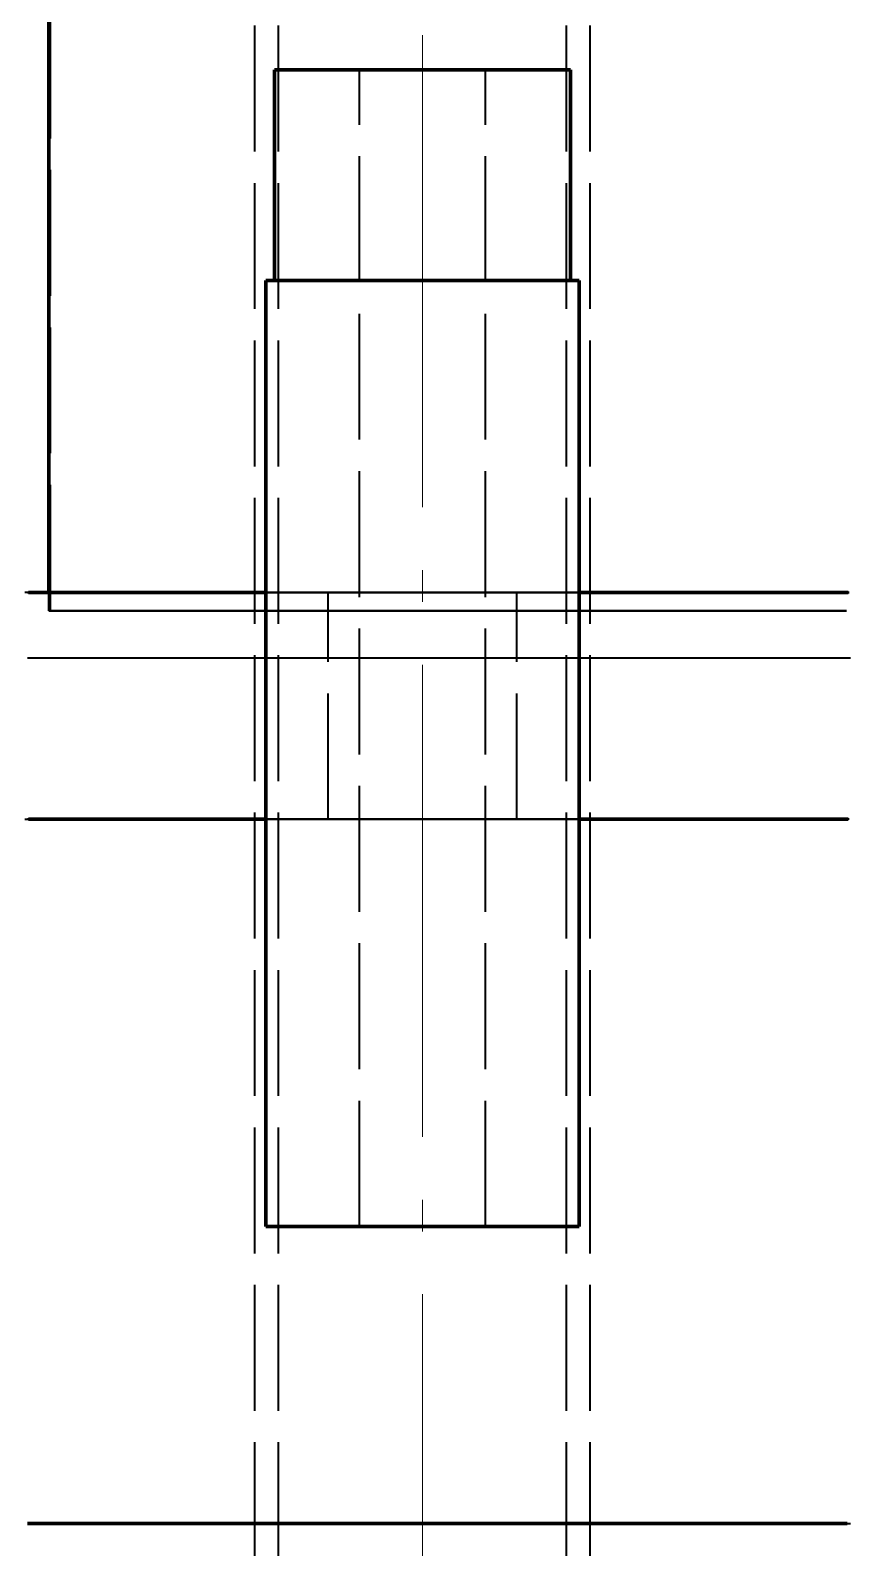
# Model space of a CAD drawing. Header units: millimetres. Extents: x 0 to 2382, y 0 to 420.
# Drawn here: x 304.45 to 330.25, y 181.67 to 229.87 of the extents above; entities that cross this region are included whole.
import ezdxf

# ---------------------------------------------------------------- set-up
doc = ezdxf.new("R2010")
doc.units = ezdxf.units.MM
doc.linetypes.add('IRAM-E-TRAZOS', pattern=[5, 4, -1])
doc.linetypes.add('IRAM-F-TRAZO-PUNTO', pattern=[20, 15, -2, 1, -2])
for name, color, linetype, lineweight in [('01-VISIBLE', 7, 'CONTINUOUS', 70), ('02-OCULTA', 4, 'IRAM-E-TRAZOS', 35), ('03-EJE', 1, 'IRAM-F-TRAZO-PUNTO', 18)]:
    doc.layers.add(name, color=color, linetype=linetype, lineweight=lineweight)

msp = doc.modelspace()

# ---------------------------------------------------------------- linework, layer by layer
at = {"layer": '01-VISIBLE'}
for p, q in [((305.037, 212.009), (305.037, 283.649)), ((312.203, 221.921), (312.203, 228.621)), ((321.603, 221.921), (321.603, 228.621)), ((311.928, 191.871), (311.928, 221.921)), ((321.878, 191.871), (321.878, 221.921))]:
    msp.add_line(p, q, dxfattribs=at)
for points in [[(312.203, 228.621), (312.457, 228.621), (312.711, 228.621), (312.965, 228.621), (313.22, 228.621), (313.474, 228.621), (313.728, 228.621), (313.982, 228.621), (314.236, 228.621), (314.49, 228.621), (314.744, 228.621), (314.998, 228.621), (315.252, 228.621), (315.506, 228.621), (315.76, 228.621), (316.014, 228.621), (316.268, 228.621), (316.522, 228.621), (316.776, 228.621), (317.03, 228.621), (317.284, 228.621), (317.538, 228.621), (317.793, 228.621), (318.047, 228.621), (318.301, 228.621), (318.555, 228.621), (318.809, 228.621), (319.063, 228.621), (319.317, 228.621), (319.571, 228.621), (319.825, 228.621), (320.079, 228.621), (320.333, 228.621), (320.587, 228.621), (320.841, 228.621), (321.095, 228.621), (321.349, 228.621), (321.603, 228.621)], [(311.928, 221.921), (312.183, 221.921), (312.439, 221.921), (312.694, 221.921), (312.949, 221.921), (313.204, 221.921), (313.459, 221.921), (313.714, 221.921), (313.969, 221.921), (314.224, 221.921), (314.48, 221.921), (314.735, 221.921), (314.99, 221.921), (315.245, 221.921), (315.5, 221.921), (315.755, 221.921), (316.01, 221.921), (316.266, 221.921), (316.521, 221.921), (316.776, 221.921), (317.031, 221.921), (317.286, 221.921), (317.541, 221.921), (317.796, 221.921), (318.051, 221.921), (318.307, 221.921), (318.562, 221.921), (318.817, 221.921), (319.072, 221.921), (319.327, 221.921), (319.582, 221.921), (319.837, 221.921), (320.092, 221.921), (320.348, 221.921), (320.603, 221.921), (320.858, 221.921), (321.113, 221.921), (321.368, 221.921), (321.623, 221.921), (321.878, 221.921)], [(304.39, 212.009), (304.641, 212.009), (304.892, 212.009), (305.144, 212.009), (305.395, 212.009), (305.646, 212.009), (305.897, 212.009), (306.149, 212.009), (306.4, 212.009), (306.651, 212.009), (306.903, 212.009), (307.154, 212.009), (307.405, 212.009), (307.656, 212.009), (307.908, 212.009), (308.159, 212.009), (308.41, 212.009), (308.662, 212.009), (308.913, 212.009), (309.164, 212.009), (309.415, 212.009), (309.667, 212.009), (309.918, 212.009), (310.169, 212.009), (310.421, 212.009), (310.672, 212.009), (310.923, 212.009), (311.174, 212.009), (311.426, 212.009), (311.677, 212.009), (311.928, 212.009)], [(321.878, 212.009), (322.13, 212.009), (322.381, 212.009), (322.632, 212.009), (322.883, 212.009), (323.135, 212.009), (323.386, 212.009), (323.637, 212.009), (323.889, 212.009), (324.14, 212.009), (324.391, 212.009), (324.642, 212.009), (324.894, 212.009), (325.145, 212.009), (325.396, 212.009), (325.648, 212.009), (325.899, 212.009), (326.15, 212.009), (326.401, 212.009), (326.653, 212.009), (326.904, 212.009), (327.155, 212.009), (327.407, 212.009), (327.658, 212.009), (327.909, 212.009), (328.161, 212.009), (328.412, 212.009), (328.663, 212.009), (328.914, 212.009), (329.166, 212.009), (329.417, 212.009), (329.668, 212.009), (329.92, 212.009), (330.171, 212.009), (330.422, 212.009)], [(304.39, 204.809), (304.641, 204.809), (304.892, 204.809), (305.144, 204.809), (305.395, 204.809), (305.646, 204.809), (305.897, 204.809), (306.149, 204.809), (306.4, 204.809), (306.651, 204.809), (306.903, 204.809), (307.154, 204.809), (307.405, 204.809), (307.656, 204.809), (307.908, 204.809), (308.159, 204.809), (308.41, 204.809), (308.662, 204.809), (308.913, 204.809), (309.164, 204.809), (309.415, 204.809), (309.667, 204.809), (309.918, 204.809), (310.169, 204.809), (310.421, 204.809), (310.672, 204.809), (310.923, 204.809), (311.174, 204.809), (311.426, 204.809), (311.677, 204.809), (311.928, 204.809)], [(321.878, 204.809), (322.13, 204.809), (322.381, 204.809), (322.632, 204.809), (322.883, 204.809), (323.135, 204.809), (323.386, 204.809), (323.637, 204.809), (323.889, 204.809), (324.14, 204.809), (324.391, 204.809), (324.642, 204.809), (324.894, 204.809), (325.145, 204.809), (325.396, 204.809), (325.648, 204.809), (325.899, 204.809), (326.15, 204.809), (326.401, 204.809), (326.653, 204.809), (326.904, 204.809), (327.155, 204.809), (327.407, 204.809), (327.658, 204.809), (327.909, 204.809), (328.161, 204.809), (328.412, 204.809), (328.663, 204.809), (328.914, 204.809), (329.166, 204.809), (329.417, 204.809), (329.668, 204.809), (329.92, 204.809), (330.171, 204.809), (330.422, 204.809)], [(311.928, 191.871), (312.183, 191.871), (312.439, 191.871), (312.694, 191.871), (312.949, 191.871), (313.204, 191.871), (313.459, 191.871), (313.714, 191.871), (313.969, 191.871), (314.224, 191.871), (314.48, 191.871), (314.735, 191.871), (314.99, 191.871), (315.245, 191.871), (315.5, 191.871), (315.755, 191.871), (316.01, 191.871), (316.266, 191.871), (316.521, 191.871), (316.776, 191.871), (317.031, 191.871), (317.286, 191.871), (317.541, 191.871), (317.796, 191.871), (318.051, 191.871), (318.307, 191.871), (318.562, 191.871), (318.817, 191.871), (319.072, 191.871), (319.327, 191.871), (319.582, 191.871), (319.837, 191.871), (320.092, 191.871), (320.348, 191.871), (320.603, 191.871), (320.858, 191.871), (321.113, 191.871), (321.368, 191.871), (321.623, 191.871), (321.878, 191.871)], [(304.352, 182.437), (304.603, 182.437), (304.853, 182.437), (305.103, 182.437), (305.354, 182.437), (305.604, 182.437), (305.855, 182.437), (306.105, 182.437), (306.356, 182.437), (306.606, 182.437), (306.857, 182.437), (307.107, 182.437), (307.357, 182.437), (307.608, 182.437), (307.858, 182.437), (308.109, 182.437), (308.359, 182.437), (308.61, 182.437), (308.86, 182.437), (309.11, 182.437), (309.361, 182.437), (309.611, 182.437), (309.862, 182.437), (310.112, 182.437), (310.363, 182.437), (310.613, 182.437), (310.863, 182.437), (311.114, 182.437), (311.364, 182.437), (311.615, 182.437), (311.865, 182.437), (312.116, 182.437), (312.366, 182.437), (312.617, 182.437), (312.867, 182.437), (313.117, 182.437), (313.368, 182.437), (313.618, 182.437), (313.869, 182.437), (314.119, 182.437), (314.37, 182.437), (314.62, 182.437), (314.87, 182.437), (315.121, 182.437), (315.371, 182.437), (315.622, 182.437), (315.872, 182.437), (316.123, 182.437), (316.373, 182.437), (316.623, 182.437), (316.874, 182.437), (317.124, 182.437), (317.375, 182.437), (317.625, 182.437), (317.876, 182.437), (318.126, 182.437), (318.376, 182.437), (318.627, 182.437), (318.877, 182.437), (319.128, 182.437), (319.378, 182.437), (319.629, 182.437), (319.879, 182.437), (320.13, 182.437), (320.38, 182.437), (320.63, 182.437), (320.881, 182.437), (321.131, 182.437), (321.382, 182.437), (321.632, 182.437), (321.883, 182.437), (322.133, 182.437), (322.383, 182.437), (322.634, 182.437), (322.884, 182.437), (323.135, 182.437), (323.385, 182.437), (323.636, 182.437), (323.886, 182.437), (324.136, 182.437), (324.387, 182.437), (324.637, 182.437), (324.888, 182.437), (325.138, 182.437), (325.389, 182.437), (325.639, 182.437), (325.89, 182.437), (326.14, 182.437), (326.39, 182.437), (326.641, 182.437), (326.891, 182.437), (327.142, 182.437), (327.392, 182.437), (327.643, 182.437), (327.893, 182.437), (328.143, 182.437), (328.394, 182.437), (328.644, 182.437), (328.895, 182.437), (329.145, 182.437), (329.396, 182.437), (329.646, 182.437), (329.896, 182.437), (330.147, 182.437), (330.397, 182.437)]]:
    msp.add_lwpolyline(points, dxfattribs=at)
at = {"layer": '02-OCULTA'}
for p, q in [((311.578, 166.021), (311.578, 342.821)), ((312.328, 166.021), (312.328, 342.821)), ((321.478, 166.021), (321.478, 342.821)), ((322.228, 166.021), (322.228, 342.821)), ((305.037, 211.437), (305.037, 283.649)), ((305.083, 211.437), (305.083, 283.649)), ((305.083, 211.437), (305.083, 283.649)), ((314.903, 191.871), (314.903, 228.621)), ((318.903, 191.871), (318.903, 228.621)), ((305.037, 211.437), (305.037, 212.009)), ((313.903, 204.809), (313.903, 212.009)), ((313.903, 204.809), (313.903, 212.009)), ((319.903, 204.809), (319.903, 212.009)), ((319.903, 204.809), (319.903, 212.009)), ((305.083, 211.437), (305.037, 211.437)), ((305.083, 211.437), (305.037, 211.437))]:
    msp.add_line(p, q, dxfattribs=at)
for points in [[(316.903, 228.621), (316.642, 228.621), (316.381, 228.621), (316.12, 228.621), (315.859, 228.621), (315.598, 228.621), (315.337, 228.621), (315.076, 228.621), (314.814, 228.621), (314.553, 228.621), (314.292, 228.621), (314.031, 228.621), (313.77, 228.621), (313.509, 228.621), (313.248, 228.621), (312.987, 228.621), (312.726, 228.621), (312.464, 228.621), (312.203, 228.621)], [(316.903, 228.621), (316.653, 228.621), (316.403, 228.621), (316.153, 228.621), (315.903, 228.621), (315.653, 228.621), (315.403, 228.621), (315.153, 228.621), (314.903, 228.621)], [(314.903, 228.621), (315.153, 228.621), (315.403, 228.621), (315.653, 228.621), (315.903, 228.621), (316.153, 228.621), (316.403, 228.621), (316.653, 228.621), (316.903, 228.621), (317.153, 228.621), (317.403, 228.621), (317.653, 228.621), (317.903, 228.621), (318.153, 228.621), (318.403, 228.621), (318.653, 228.621), (318.903, 228.621)], [(321.603, 228.621), (321.342, 228.621), (321.081, 228.621), (320.82, 228.621), (320.559, 228.621), (320.298, 228.621), (320.037, 228.621), (319.776, 228.621), (319.514, 228.621), (319.253, 228.621), (318.992, 228.621), (318.731, 228.621), (318.47, 228.621), (318.209, 228.621), (317.948, 228.621), (317.687, 228.621), (317.426, 228.621), (317.164, 228.621), (316.903, 228.621)], [(318.903, 228.621), (318.618, 228.621), (318.332, 228.621), (318.046, 228.621), (317.76, 228.621), (317.475, 228.621), (317.189, 228.621), (316.903, 228.621)], [(316.903, 221.921), (316.641, 221.921), (316.38, 221.921), (316.118, 221.921), (315.856, 221.921), (315.594, 221.921), (315.332, 221.921), (315.07, 221.921), (314.809, 221.921), (314.547, 221.921), (314.285, 221.921), (314.023, 221.921), (313.761, 221.921), (313.499, 221.921), (313.238, 221.921), (312.976, 221.921), (312.714, 221.921), (312.452, 221.921), (312.19, 221.921), (311.928, 221.921)], [(316.903, 221.921), (316.642, 221.921), (316.381, 221.921), (316.12, 221.921), (315.859, 221.921), (315.598, 221.921), (315.337, 221.921), (315.076, 221.921), (314.814, 221.921), (314.553, 221.921), (314.292, 221.921), (314.031, 221.921), (313.77, 221.921), (313.509, 221.921), (313.248, 221.921), (312.987, 221.921), (312.726, 221.921), (312.464, 221.921), (312.203, 221.921)], [(312.203, 221.921), (312.457, 221.921), (312.711, 221.921), (312.965, 221.921), (313.22, 221.921), (313.474, 221.921), (313.728, 221.921), (313.982, 221.921), (314.236, 221.921), (314.49, 221.921), (314.744, 221.921), (314.998, 221.921), (315.252, 221.921), (315.506, 221.921), (315.76, 221.921), (316.014, 221.921), (316.268, 221.921), (316.522, 221.921), (316.776, 221.921), (317.03, 221.921), (317.284, 221.921), (317.538, 221.921), (317.793, 221.921), (318.047, 221.921), (318.301, 221.921), (318.555, 221.921), (318.809, 221.921), (319.063, 221.921), (319.317, 221.921), (319.571, 221.921), (319.825, 221.921), (320.079, 221.921), (320.333, 221.921), (320.587, 221.921), (320.841, 221.921), (321.095, 221.921), (321.349, 221.921), (321.603, 221.921)], [(321.878, 221.921), (321.616, 221.921), (321.355, 221.921), (321.093, 221.921), (320.831, 221.921), (320.569, 221.921), (320.307, 221.921), (320.045, 221.921), (319.784, 221.921), (319.522, 221.921), (319.26, 221.921), (318.998, 221.921), (318.736, 221.921), (318.474, 221.921), (318.213, 221.921), (317.951, 221.921), (317.689, 221.921), (317.427, 221.921), (317.165, 221.921), (316.903, 221.921)], [(321.603, 221.921), (321.342, 221.921), (321.081, 221.921), (320.82, 221.921), (320.559, 221.921), (320.298, 221.921), (320.037, 221.921), (319.776, 221.921), (319.514, 221.921), (319.253, 221.921), (318.992, 221.921), (318.731, 221.921), (318.47, 221.921), (318.209, 221.921), (317.948, 221.921), (317.687, 221.921), (317.426, 221.921), (317.164, 221.921), (316.903, 221.921)], [(330.287, 212.009), (330.037, 212.009), (329.787, 212.009), (329.537, 212.009), (329.286, 212.009), (329.036, 212.009), (328.786, 212.009), (328.536, 212.009), (328.286, 212.009), (328.036, 212.009), (327.785, 212.009), (327.535, 212.009), (327.285, 212.009), (327.035, 212.009), (326.785, 212.009), (326.535, 212.009), (326.284, 212.009), (326.034, 212.009), (325.784, 212.009), (325.534, 212.009), (325.284, 212.009), (325.034, 212.009), (324.783, 212.009), (324.533, 212.009), (324.283, 212.009), (324.033, 212.009), (323.783, 212.009), (323.533, 212.009), (323.282, 212.009), (323.032, 212.009), (322.782, 212.009), (322.532, 212.009), (322.282, 212.009), (322.032, 212.009), (321.782, 212.009), (321.531, 212.009), (321.281, 212.009), (321.031, 212.009), (320.781, 212.009), (320.531, 212.009), (320.281, 212.009), (320.03, 212.009), (319.78, 212.009), (319.53, 212.009), (319.28, 212.009), (319.03, 212.009), (318.78, 212.009), (318.529, 212.009), (318.279, 212.009), (318.029, 212.009), (317.779, 212.009), (317.529, 212.009), (317.279, 212.009), (317.028, 212.009), (316.778, 212.009), (316.528, 212.009), (316.278, 212.009), (316.028, 212.009), (315.778, 212.009), (315.527, 212.009), (315.277, 212.009), (315.027, 212.009), (314.777, 212.009), (314.527, 212.009), (314.277, 212.009), (314.026, 212.009), (313.776, 212.009), (313.526, 212.009), (313.276, 212.009), (313.026, 212.009), (312.776, 212.009), (312.525, 212.009), (312.275, 212.009), (312.025, 212.009), (311.775, 212.009), (311.525, 212.009), (311.275, 212.009), (311.025, 212.009), (310.774, 212.009), (310.524, 212.009), (310.274, 212.009), (310.024, 212.009), (309.774, 212.009), (309.524, 212.009), (309.273, 212.009), (309.023, 212.009), (308.773, 212.009), (308.523, 212.009), (308.273, 212.009), (308.023, 212.009), (307.772, 212.009), (307.522, 212.009), (307.272, 212.009), (307.022, 212.009), (306.772, 212.009), (306.522, 212.009), (306.271, 212.009), (306.021, 212.009), (305.771, 212.009), (305.521, 212.009), (305.271, 212.009), (305.021, 212.009), (304.77, 212.009), (304.52, 212.009), (304.27, 212.009)], [(304.354, 212.009), (304.605, 212.009), (304.856, 212.009), (305.107, 212.009), (305.358, 212.009), (305.609, 212.009), (305.86, 212.009), (306.111, 212.009), (306.362, 212.009), (306.613, 212.009), (306.864, 212.009), (307.115, 212.009), (307.366, 212.009), (307.617, 212.009), (307.868, 212.009), (308.119, 212.009), (308.37, 212.009), (308.621, 212.009), (308.872, 212.009), (309.123, 212.009), (309.374, 212.009), (309.625, 212.009), (309.876, 212.009), (310.127, 212.009), (310.378, 212.009), (310.629, 212.009), (310.88, 212.009), (311.131, 212.009), (311.382, 212.009), (311.633, 212.009), (311.884, 212.009), (312.135, 212.009), (312.386, 212.009), (312.637, 212.009), (312.888, 212.009), (313.139, 212.009), (313.39, 212.009), (313.641, 212.009), (313.892, 212.009), (314.143, 212.009), (314.394, 212.009), (314.645, 212.009), (314.895, 212.009), (315.146, 212.009), (315.397, 212.009), (315.648, 212.009), (315.899, 212.009), (316.15, 212.009), (316.401, 212.009), (316.652, 212.009), (316.903, 212.009)], [(316.903, 212.009), (316.652, 212.009), (316.401, 212.009), (316.15, 212.009), (315.899, 212.009), (315.649, 212.009), (315.398, 212.009), (315.147, 212.009), (314.896, 212.009), (314.645, 212.009), (314.394, 212.009), (314.143, 212.009), (313.892, 212.009), (313.641, 212.009), (313.39, 212.009), (313.139, 212.009), (312.888, 212.009), (312.637, 212.009), (312.386, 212.009), (312.135, 212.009), (311.884, 212.009), (311.633, 212.009), (311.382, 212.009), (311.131, 212.009), (310.88, 212.009), (310.629, 212.009), (310.378, 212.009), (310.127, 212.009), (309.876, 212.009), (309.625, 212.009), (309.374, 212.009), (309.124, 212.009), (308.873, 212.009), (308.622, 212.009), (308.371, 212.009), (308.12, 212.009), (307.869, 212.009), (307.618, 212.009), (307.367, 212.009), (307.116, 212.009), (306.865, 212.009), (306.614, 212.009), (306.363, 212.009), (306.112, 212.009), (305.861, 212.009), (305.61, 212.009), (305.359, 212.009), (305.108, 212.009), (304.857, 212.009), (304.606, 212.009), (304.355, 212.009)], [(311.928, 212.009), (312.21, 212.009), (312.493, 212.009), (312.775, 212.009), (313.057, 212.009), (313.339, 212.009), (313.621, 212.009), (313.903, 212.009)], [(313.903, 212.009), (314.164, 212.009), (314.425, 212.009), (314.686, 212.009), (314.947, 212.009), (315.208, 212.009), (315.469, 212.009), (315.729, 212.009), (315.99, 212.009), (316.251, 212.009), (316.512, 212.009), (316.773, 212.009), (317.034, 212.009), (317.295, 212.009), (317.556, 212.009), (317.816, 212.009), (318.077, 212.009), (318.338, 212.009), (318.599, 212.009), (318.86, 212.009), (319.121, 212.009), (319.382, 212.009), (319.642, 212.009), (319.903, 212.009)], [(330.455, 212.009), (330.204, 212.009), (329.953, 212.009), (329.702, 212.009), (329.451, 212.009), (329.2, 212.009), (328.949, 212.009), (328.699, 212.009), (328.448, 212.009), (328.197, 212.009), (327.946, 212.009), (327.695, 212.009), (327.444, 212.009), (327.193, 212.009), (326.942, 212.009), (326.691, 212.009), (326.44, 212.009), (326.189, 212.009), (325.938, 212.009), (325.687, 212.009), (325.436, 212.009), (325.185, 212.009), (324.934, 212.009), (324.683, 212.009), (324.432, 212.009), (324.181, 212.009), (323.93, 212.009), (323.679, 212.009), (323.428, 212.009), (323.177, 212.009), (322.926, 212.009), (322.675, 212.009), (322.424, 212.009), (322.174, 212.009), (321.923, 212.009), (321.672, 212.009), (321.421, 212.009), (321.17, 212.009), (320.919, 212.009), (320.668, 212.009), (320.417, 212.009), (320.166, 212.009), (319.915, 212.009), (319.664, 212.009), (319.413, 212.009), (319.162, 212.009), (318.911, 212.009), (318.66, 212.009), (318.409, 212.009), (318.158, 212.009), (317.907, 212.009), (317.656, 212.009), (317.405, 212.009), (317.154, 212.009), (316.903, 212.009)], [(316.903, 212.009), (317.154, 212.009), (317.405, 212.009), (317.656, 212.009), (317.907, 212.009), (318.158, 212.009), (318.409, 212.009), (318.66, 212.009), (318.911, 212.009), (319.162, 212.009), (319.413, 212.009), (319.664, 212.009), (319.915, 212.009), (320.166, 212.009), (320.417, 212.009), (320.668, 212.009), (320.919, 212.009), (321.17, 212.009), (321.421, 212.009), (321.672, 212.009), (321.923, 212.009), (322.174, 212.009), (322.425, 212.009), (322.676, 212.009), (322.927, 212.009), (323.178, 212.009), (323.429, 212.009), (323.68, 212.009), (323.931, 212.009), (324.182, 212.009), (324.433, 212.009), (324.684, 212.009), (324.935, 212.009), (325.186, 212.009), (325.437, 212.009), (325.688, 212.009), (325.939, 212.009), (326.19, 212.009), (326.441, 212.009), (326.692, 212.009), (326.943, 212.009), (327.194, 212.009), (327.445, 212.009), (327.695, 212.009), (327.946, 212.009), (328.197, 212.009), (328.448, 212.009), (328.699, 212.009), (328.95, 212.009), (329.201, 212.009), (329.452, 212.009), (329.703, 212.009), (329.954, 212.009), (330.205, 212.009), (330.456, 212.009)], [(319.903, 212.009), (320.185, 212.009), (320.468, 212.009), (320.75, 212.009), (321.032, 212.009), (321.314, 212.009), (321.596, 212.009), (321.878, 212.009)], [(305.037, 211.437), (305.287, 211.437), (305.537, 211.437), (305.787, 211.437), (306.037, 211.437), (306.287, 211.437), (306.538, 211.437), (306.788, 211.437), (307.038, 211.437), (307.288, 211.437), (307.538, 211.437), (307.788, 211.437), (308.038, 211.437), (308.288, 211.437), (308.538, 211.437), (308.788, 211.437), (309.038, 211.437), (309.288, 211.437), (309.539, 211.437), (309.789, 211.437), (310.039, 211.437), (310.289, 211.437), (310.539, 211.437), (310.789, 211.437), (311.039, 211.437), (311.289, 211.437), (311.539, 211.437), (311.789, 211.437), (312.039, 211.437), (312.289, 211.437), (312.54, 211.437), (312.79, 211.437), (313.04, 211.437), (313.29, 211.437), (313.54, 211.437), (313.79, 211.437), (314.04, 211.437), (314.29, 211.437), (314.54, 211.437), (314.79, 211.437), (315.04, 211.437), (315.29, 211.437), (315.54, 211.437), (315.791, 211.437), (316.041, 211.437), (316.291, 211.437), (316.541, 211.437), (316.791, 211.437), (317.041, 211.437), (317.291, 211.437), (317.541, 211.437), (317.791, 211.437), (318.041, 211.437), (318.291, 211.437), (318.541, 211.437), (318.792, 211.437), (319.042, 211.437), (319.292, 211.437), (319.542, 211.437), (319.792, 211.437), (320.042, 211.437), (320.292, 211.437), (320.542, 211.437), (320.792, 211.437), (321.042, 211.437), (321.292, 211.437), (321.542, 211.437), (321.792, 211.437), (322.043, 211.437), (322.293, 211.437), (322.543, 211.437), (322.793, 211.437), (323.043, 211.437), (323.293, 211.437), (323.543, 211.437), (323.793, 211.437), (324.043, 211.437), (324.293, 211.437), (324.543, 211.437), (324.793, 211.437), (325.044, 211.437), (325.294, 211.437), (325.544, 211.437), (325.794, 211.437), (326.044, 211.437), (326.294, 211.437), (326.544, 211.437), (326.794, 211.437), (327.044, 211.437), (327.294, 211.437), (327.544, 211.437), (327.794, 211.437), (328.045, 211.437), (328.295, 211.437), (328.545, 211.437), (328.795, 211.437), (329.045, 211.437), (329.295, 211.437), (329.545, 211.437), (329.795, 211.437), (330.045, 211.437), (330.295, 211.437)], [(330.295, 211.437), (330.045, 211.437), (329.795, 211.437), (329.545, 211.437), (329.295, 211.437), (329.045, 211.437), (328.795, 211.437), (328.545, 211.437), (328.295, 211.437), (328.045, 211.437), (327.794, 211.437), (327.544, 211.437), (327.294, 211.437), (327.044, 211.437), (326.794, 211.437), (326.544, 211.437), (326.294, 211.437), (326.044, 211.437), (325.794, 211.437), (325.544, 211.437), (325.294, 211.437), (325.044, 211.437), (324.793, 211.437), (324.543, 211.437), (324.293, 211.437), (324.043, 211.437), (323.793, 211.437), (323.543, 211.437), (323.293, 211.437), (323.043, 211.437), (322.793, 211.437), (322.543, 211.437), (322.293, 211.437), (322.043, 211.437), (321.792, 211.437), (321.542, 211.437), (321.292, 211.437), (321.042, 211.437), (320.792, 211.437), (320.542, 211.437), (320.292, 211.437), (320.042, 211.437), (319.792, 211.437), (319.542, 211.437), (319.292, 211.437), (319.042, 211.437), (318.792, 211.437), (318.541, 211.437), (318.291, 211.437), (318.041, 211.437), (317.791, 211.437), (317.541, 211.437), (317.291, 211.437), (317.041, 211.437), (316.791, 211.437), (316.541, 211.437), (316.291, 211.437), (316.041, 211.437), (315.791, 211.437), (315.54, 211.437), (315.29, 211.437), (315.04, 211.437), (314.79, 211.437), (314.54, 211.437), (314.29, 211.437), (314.04, 211.437), (313.79, 211.437), (313.54, 211.437), (313.29, 211.437), (313.04, 211.437), (312.79, 211.437), (312.54, 211.437), (312.289, 211.437), (312.039, 211.437), (311.789, 211.437), (311.539, 211.437), (311.289, 211.437), (311.039, 211.437), (310.789, 211.437), (310.539, 211.437), (310.289, 211.437), (310.039, 211.437), (309.789, 211.437), (309.539, 211.437), (309.288, 211.437), (309.038, 211.437), (308.788, 211.437), (308.538, 211.437), (308.288, 211.437), (308.038, 211.437), (307.788, 211.437), (307.538, 211.437), (307.288, 211.437), (307.038, 211.437), (306.788, 211.437), (306.538, 211.437), (306.287, 211.437), (306.037, 211.437), (305.787, 211.437), (305.537, 211.437), (305.287, 211.437), (305.037, 211.437)], [(305.083, 211.437), (305.334, 211.437), (305.584, 211.437), (305.834, 211.437), (306.085, 211.437), (306.335, 211.437), (306.586, 211.437), (306.836, 211.437), (307.086, 211.437), (307.337, 211.437), (307.587, 211.437), (307.837, 211.437), (308.088, 211.437), (308.338, 211.437), (308.588, 211.437), (308.839, 211.437), (309.089, 211.437), (309.339, 211.437), (309.59, 211.437), (309.84, 211.437), (310.09, 211.437), (310.341, 211.437), (310.591, 211.437), (310.841, 211.437), (311.092, 211.437), (311.342, 211.437), (311.593, 211.437), (311.843, 211.437), (312.093, 211.437), (312.344, 211.437), (312.594, 211.437), (312.844, 211.437), (313.095, 211.437), (313.345, 211.437), (313.595, 211.437), (313.846, 211.437), (314.096, 211.437), (314.346, 211.437), (314.597, 211.437), (314.847, 211.437), (315.097, 211.437), (315.348, 211.437), (315.598, 211.437), (315.848, 211.437), (316.099, 211.437), (316.349, 211.437), (316.6, 211.437), (316.85, 211.437), (317.1, 211.437), (317.351, 211.437), (317.601, 211.437), (317.851, 211.437), (318.102, 211.437), (318.352, 211.437), (318.602, 211.437), (318.853, 211.437), (319.103, 211.437), (319.353, 211.437), (319.604, 211.437), (319.854, 211.437), (320.104, 211.437), (320.355, 211.437), (320.605, 211.437), (320.855, 211.437), (321.106, 211.437), (321.356, 211.437), (321.607, 211.437), (321.857, 211.437), (322.107, 211.437), (322.358, 211.437), (322.608, 211.437), (322.858, 211.437), (323.109, 211.437), (323.359, 211.437), (323.609, 211.437), (323.86, 211.437), (324.11, 211.437), (324.36, 211.437), (324.611, 211.437), (324.861, 211.437), (325.111, 211.437), (325.362, 211.437), (325.612, 211.437), (325.862, 211.437), (326.113, 211.437), (326.363, 211.437), (326.613, 211.437), (326.864, 211.437), (327.114, 211.437), (327.365, 211.437), (327.615, 211.437), (327.865, 211.437), (328.116, 211.437), (328.366, 211.437), (328.616, 211.437), (328.867, 211.437), (329.117, 211.437), (329.367, 211.437), (329.618, 211.437), (329.868, 211.437), (330.118, 211.437), (330.369, 211.437)], [(330.369, 211.437), (330.118, 211.437), (329.868, 211.437), (329.618, 211.437), (329.367, 211.437), (329.117, 211.437), (328.867, 211.437), (328.616, 211.437), (328.366, 211.437), (328.116, 211.437), (327.865, 211.437), (327.615, 211.437), (327.365, 211.437), (327.114, 211.437), (326.864, 211.437), (326.613, 211.437), (326.363, 211.437), (326.113, 211.437), (325.862, 211.437), (325.612, 211.437), (325.362, 211.437), (325.111, 211.437), (324.861, 211.437), (324.611, 211.437), (324.36, 211.437), (324.11, 211.437), (323.86, 211.437), (323.609, 211.437), (323.359, 211.437), (323.109, 211.437), (322.858, 211.437), (322.608, 211.437), (322.358, 211.437), (322.107, 211.437), (321.857, 211.437), (321.607, 211.437), (321.356, 211.437), (321.106, 211.437), (320.855, 211.437), (320.605, 211.437), (320.355, 211.437), (320.104, 211.437), (319.854, 211.437), (319.604, 211.437), (319.353, 211.437), (319.103, 211.437), (318.853, 211.437), (318.602, 211.437), (318.352, 211.437), (318.102, 211.437), (317.851, 211.437), (317.601, 211.437), (317.351, 211.437), (317.1, 211.437), (316.85, 211.437), (316.6, 211.437), (316.349, 211.437), (316.099, 211.437), (315.848, 211.437), (315.598, 211.437), (315.348, 211.437), (315.097, 211.437), (314.847, 211.437), (314.597, 211.437), (314.346, 211.437), (314.096, 211.437), (313.846, 211.437), (313.595, 211.437), (313.345, 211.437), (313.095, 211.437), (312.844, 211.437), (312.594, 211.437), (312.344, 211.437), (312.093, 211.437), (311.843, 211.437), (311.593, 211.437), (311.342, 211.437), (311.092, 211.437), (310.841, 211.437), (310.591, 211.437), (310.341, 211.437), (310.09, 211.437), (309.84, 211.437), (309.59, 211.437), (309.339, 211.437), (309.089, 211.437), (308.839, 211.437), (308.588, 211.437), (308.338, 211.437), (308.088, 211.437), (307.837, 211.437), (307.587, 211.437), (307.337, 211.437), (307.086, 211.437), (306.836, 211.437), (306.586, 211.437), (306.335, 211.437), (306.085, 211.437), (305.834, 211.437), (305.584, 211.437), (305.334, 211.437), (305.083, 211.437)], [(304.352, 209.937), (304.603, 209.937), (304.853, 209.937), (305.103, 209.937), (305.354, 209.937), (305.604, 209.937), (305.855, 209.937), (306.105, 209.937), (306.356, 209.937), (306.606, 209.937), (306.857, 209.937), (307.107, 209.937), (307.357, 209.937), (307.608, 209.937), (307.858, 209.937), (308.109, 209.937), (308.359, 209.937), (308.61, 209.937), (308.86, 209.937), (309.11, 209.937), (309.361, 209.937), (309.611, 209.937), (309.862, 209.937), (310.112, 209.937), (310.363, 209.937), (310.613, 209.937), (310.863, 209.937), (311.114, 209.937), (311.364, 209.937), (311.615, 209.937), (311.865, 209.937), (312.116, 209.937), (312.366, 209.937), (312.617, 209.937), (312.867, 209.937), (313.117, 209.937), (313.368, 209.937), (313.618, 209.937), (313.869, 209.937), (314.119, 209.937), (314.37, 209.937), (314.62, 209.937), (314.87, 209.937), (315.121, 209.937), (315.371, 209.937), (315.622, 209.937), (315.872, 209.937), (316.123, 209.937), (316.373, 209.937), (316.623, 209.937), (316.874, 209.937), (317.124, 209.937), (317.375, 209.937), (317.625, 209.937), (317.876, 209.937), (318.126, 209.937), (318.376, 209.937), (318.627, 209.937), (318.877, 209.937), (319.128, 209.937), (319.378, 209.937), (319.629, 209.937), (319.879, 209.937), (320.13, 209.937), (320.38, 209.937), (320.63, 209.937), (320.881, 209.937), (321.131, 209.937), (321.382, 209.937), (321.632, 209.937), (321.883, 209.937), (322.133, 209.937), (322.383, 209.937), (322.634, 209.937), (322.884, 209.937), (323.135, 209.937), (323.385, 209.937), (323.636, 209.937), (323.886, 209.937), (324.136, 209.937), (324.387, 209.937), (324.637, 209.937), (324.888, 209.937), (325.138, 209.937), (325.389, 209.937), (325.639, 209.937), (325.89, 209.937), (326.14, 209.937), (326.39, 209.937), (326.641, 209.937), (326.891, 209.937), (327.142, 209.937), (327.392, 209.937), (327.643, 209.937), (327.893, 209.937), (328.143, 209.937), (328.394, 209.937), (328.644, 209.937), (328.895, 209.937), (329.145, 209.937), (329.396, 209.937), (329.646, 209.937), (329.896, 209.937), (330.147, 209.937), (330.397, 209.937)], [(304.442, 209.937), (304.693, 209.937), (304.943, 209.937), (305.194, 209.937), (305.444, 209.937), (305.695, 209.937), (305.945, 209.937), (306.196, 209.937), (306.447, 209.937), (306.697, 209.937), (306.948, 209.937), (307.198, 209.937), (307.449, 209.937), (307.699, 209.937), (307.95, 209.937), (308.2, 209.937), (308.451, 209.937), (308.701, 209.937), (308.952, 209.937), (309.202, 209.937), (309.453, 209.937), (309.704, 209.937), (309.954, 209.937), (310.205, 209.937), (310.455, 209.937), (310.706, 209.937), (310.956, 209.937), (311.207, 209.937), (311.457, 209.937), (311.708, 209.937), (311.958, 209.937), (312.209, 209.937), (312.459, 209.937), (312.71, 209.937), (312.96, 209.937), (313.211, 209.937), (313.462, 209.937), (313.712, 209.937), (313.963, 209.937), (314.213, 209.937), (314.464, 209.937), (314.714, 209.937), (314.965, 209.937), (315.215, 209.937), (315.466, 209.937), (315.716, 209.937), (315.967, 209.937), (316.217, 209.937), (316.468, 209.937), (316.718, 209.937), (316.969, 209.937), (317.22, 209.937), (317.47, 209.937), (317.721, 209.937), (317.971, 209.937), (318.222, 209.937), (318.472, 209.937), (318.723, 209.937), (318.973, 209.937), (319.224, 209.937), (319.474, 209.937), (319.725, 209.937), (319.975, 209.937), (320.226, 209.937), (320.477, 209.937), (320.727, 209.937), (320.978, 209.937), (321.228, 209.937), (321.479, 209.937), (321.729, 209.937), (321.98, 209.937), (322.23, 209.937), (322.481, 209.937), (322.731, 209.937), (322.982, 209.937), (323.232, 209.937), (323.483, 209.937), (323.733, 209.937), (323.984, 209.937), (324.235, 209.937), (324.485, 209.937), (324.736, 209.937), (324.986, 209.937), (325.237, 209.937), (325.487, 209.937), (325.738, 209.937), (325.988, 209.937), (326.239, 209.937), (326.489, 209.937), (326.74, 209.937), (326.99, 209.937), (327.241, 209.937), (327.492, 209.937), (327.742, 209.937), (327.993, 209.937), (328.243, 209.937), (328.494, 209.937), (328.744, 209.937), (328.995, 209.937), (329.245, 209.937), (329.496, 209.937), (329.746, 209.937), (329.997, 209.937), (330.247, 209.937), (330.498, 209.937)], [(304.27, 204.809), (304.52, 204.809), (304.77, 204.809), (305.021, 204.809), (305.271, 204.809), (305.521, 204.809), (305.771, 204.809), (306.021, 204.809), (306.271, 204.809), (306.522, 204.809), (306.772, 204.809), (307.022, 204.809), (307.272, 204.809), (307.522, 204.809), (307.772, 204.809), (308.023, 204.809), (308.273, 204.809), (308.523, 204.809), (308.773, 204.809), (309.023, 204.809), (309.273, 204.809), (309.524, 204.809), (309.774, 204.809), (310.024, 204.809), (310.274, 204.809), (310.524, 204.809), (310.774, 204.809), (311.025, 204.809), (311.275, 204.809), (311.525, 204.809), (311.775, 204.809), (312.025, 204.809), (312.275, 204.809), (312.525, 204.809), (312.776, 204.809), (313.026, 204.809), (313.276, 204.809), (313.526, 204.809), (313.776, 204.809), (314.026, 204.809), (314.277, 204.809), (314.527, 204.809), (314.777, 204.809), (315.027, 204.809), (315.277, 204.809), (315.527, 204.809), (315.778, 204.809), (316.028, 204.809), (316.278, 204.809), (316.528, 204.809), (316.778, 204.809), (317.028, 204.809), (317.279, 204.809), (317.529, 204.809), (317.779, 204.809), (318.029, 204.809), (318.279, 204.809), (318.529, 204.809), (318.78, 204.809), (319.03, 204.809), (319.28, 204.809), (319.53, 204.809), (319.78, 204.809), (320.03, 204.809), (320.281, 204.809), (320.531, 204.809), (320.781, 204.809), (321.031, 204.809), (321.281, 204.809), (321.531, 204.809), (321.782, 204.809), (322.032, 204.809), (322.282, 204.809), (322.532, 204.809), (322.782, 204.809), (323.032, 204.809), (323.282, 204.809), (323.533, 204.809), (323.783, 204.809), (324.033, 204.809), (324.283, 204.809), (324.533, 204.809), (324.783, 204.809), (325.034, 204.809), (325.284, 204.809), (325.534, 204.809), (325.784, 204.809), (326.034, 204.809), (326.284, 204.809), (326.535, 204.809), (326.785, 204.809), (327.035, 204.809), (327.285, 204.809), (327.535, 204.809), (327.785, 204.809), (328.036, 204.809), (328.286, 204.809), (328.536, 204.809), (328.786, 204.809), (329.036, 204.809), (329.286, 204.809), (329.537, 204.809), (329.787, 204.809), (330.037, 204.809), (330.287, 204.809)], [(316.903, 204.809), (316.652, 204.809), (316.401, 204.809), (316.15, 204.809), (315.899, 204.809), (315.648, 204.809), (315.397, 204.809), (315.146, 204.809), (314.895, 204.809), (314.645, 204.809), (314.394, 204.809), (314.143, 204.809), (313.892, 204.809), (313.641, 204.809), (313.39, 204.809), (313.139, 204.809), (312.888, 204.809), (312.637, 204.809), (312.386, 204.809), (312.135, 204.809), (311.884, 204.809), (311.633, 204.809), (311.382, 204.809), (311.131, 204.809), (310.88, 204.809), (310.629, 204.809), (310.378, 204.809), (310.127, 204.809), (309.876, 204.809), (309.625, 204.809), (309.374, 204.809), (309.123, 204.809), (308.872, 204.809), (308.621, 204.809), (308.37, 204.809), (308.119, 204.809), (307.868, 204.809), (307.617, 204.809), (307.366, 204.809), (307.115, 204.809), (306.864, 204.809), (306.613, 204.809), (306.362, 204.809), (306.111, 204.809), (305.86, 204.809), (305.609, 204.809), (305.358, 204.809), (305.107, 204.809), (304.856, 204.809), (304.605, 204.809), (304.354, 204.809)], [(316.903, 204.809), (316.652, 204.809), (316.401, 204.809), (316.15, 204.809), (315.899, 204.809), (315.649, 204.809), (315.398, 204.809), (315.147, 204.809), (314.896, 204.809), (314.645, 204.809), (314.394, 204.809), (314.143, 204.809), (313.892, 204.809), (313.641, 204.809), (313.39, 204.809), (313.139, 204.809), (312.888, 204.809), (312.637, 204.809), (312.386, 204.809), (312.135, 204.809), (311.884, 204.809), (311.633, 204.809), (311.382, 204.809), (311.131, 204.809), (310.88, 204.809), (310.629, 204.809), (310.378, 204.809), (310.127, 204.809), (309.876, 204.809), (309.625, 204.809), (309.374, 204.809), (309.124, 204.809), (308.873, 204.809), (308.622, 204.809), (308.371, 204.809), (308.12, 204.809), (307.869, 204.809), (307.618, 204.809), (307.367, 204.809), (307.116, 204.809), (306.865, 204.809), (306.614, 204.809), (306.363, 204.809), (306.112, 204.809), (305.861, 204.809), (305.61, 204.809), (305.359, 204.809), (305.108, 204.809), (304.857, 204.809), (304.606, 204.809), (304.355, 204.809)], [(311.928, 204.809), (312.21, 204.809), (312.493, 204.809), (312.775, 204.809), (313.057, 204.809), (313.339, 204.809), (313.621, 204.809), (313.903, 204.809)], [(319.903, 204.809), (319.642, 204.809), (319.382, 204.809), (319.121, 204.809), (318.86, 204.809), (318.599, 204.809), (318.338, 204.809), (318.077, 204.809), (317.816, 204.809), (317.556, 204.809), (317.295, 204.809), (317.034, 204.809), (316.773, 204.809), (316.512, 204.809), (316.251, 204.809), (315.99, 204.809), (315.729, 204.809), (315.469, 204.809), (315.208, 204.809), (314.947, 204.809), (314.686, 204.809), (314.425, 204.809), (314.164, 204.809), (313.903, 204.809)], [(330.455, 204.809), (330.204, 204.809), (329.953, 204.809), (329.702, 204.809), (329.451, 204.809), (329.2, 204.809), (328.949, 204.809), (328.699, 204.809), (328.448, 204.809), (328.197, 204.809), (327.946, 204.809), (327.695, 204.809), (327.444, 204.809), (327.193, 204.809), (326.942, 204.809), (326.691, 204.809), (326.44, 204.809), (326.189, 204.809), (325.938, 204.809), (325.687, 204.809), (325.436, 204.809), (325.185, 204.809), (324.934, 204.809), (324.683, 204.809), (324.432, 204.809), (324.181, 204.809), (323.93, 204.809), (323.679, 204.809), (323.428, 204.809), (323.177, 204.809), (322.926, 204.809), (322.675, 204.809), (322.424, 204.809), (322.174, 204.809), (321.923, 204.809), (321.672, 204.809), (321.421, 204.809), (321.17, 204.809), (320.919, 204.809), (320.668, 204.809), (320.417, 204.809), (320.166, 204.809), (319.915, 204.809), (319.664, 204.809), (319.413, 204.809), (319.162, 204.809), (318.911, 204.809), (318.66, 204.809), (318.409, 204.809), (318.158, 204.809), (317.907, 204.809), (317.656, 204.809), (317.405, 204.809), (317.154, 204.809), (316.903, 204.809)], [(330.456, 204.809), (330.205, 204.809), (329.954, 204.809), (329.703, 204.809), (329.452, 204.809), (329.201, 204.809), (328.95, 204.809), (328.699, 204.809), (328.448, 204.809), (328.197, 204.809), (327.946, 204.809), (327.695, 204.809), (327.445, 204.809), (327.194, 204.809), (326.943, 204.809), (326.692, 204.809), (326.441, 204.809), (326.19, 204.809), (325.939, 204.809), (325.688, 204.809), (325.437, 204.809), (325.186, 204.809), (324.935, 204.809), (324.684, 204.809), (324.433, 204.809), (324.182, 204.809), (323.931, 204.809), (323.68, 204.809), (323.429, 204.809), (323.178, 204.809), (322.927, 204.809), (322.676, 204.809), (322.425, 204.809), (322.174, 204.809), (321.923, 204.809), (321.672, 204.809), (321.421, 204.809), (321.17, 204.809), (320.919, 204.809), (320.668, 204.809), (320.417, 204.809), (320.166, 204.809), (319.915, 204.809), (319.664, 204.809), (319.413, 204.809), (319.162, 204.809), (318.911, 204.809), (318.66, 204.809), (318.409, 204.809), (318.158, 204.809), (317.907, 204.809), (317.656, 204.809), (317.405, 204.809), (317.154, 204.809), (316.903, 204.809)], [(319.903, 204.809), (320.185, 204.809), (320.468, 204.809), (320.75, 204.809), (321.032, 204.809), (321.314, 204.809), (321.596, 204.809), (321.878, 204.809)], [(316.903, 191.871), (316.641, 191.871), (316.38, 191.871), (316.118, 191.871), (315.856, 191.871), (315.594, 191.871), (315.332, 191.871), (315.07, 191.871), (314.809, 191.871), (314.547, 191.871), (314.285, 191.871), (314.023, 191.871), (313.761, 191.871), (313.499, 191.871), (313.238, 191.871), (312.976, 191.871), (312.714, 191.871), (312.452, 191.871), (312.19, 191.871), (311.928, 191.871)], [(316.903, 191.871), (316.653, 191.871), (316.403, 191.871), (316.153, 191.871), (315.903, 191.871), (315.653, 191.871), (315.403, 191.871), (315.153, 191.871), (314.903, 191.871)], [(314.903, 191.871), (315.153, 191.871), (315.403, 191.871), (315.653, 191.871), (315.903, 191.871), (316.153, 191.871), (316.403, 191.871), (316.653, 191.871), (316.903, 191.871), (317.153, 191.871), (317.403, 191.871), (317.653, 191.871), (317.903, 191.871), (318.153, 191.871), (318.403, 191.871), (318.653, 191.871), (318.903, 191.871)], [(321.878, 191.871), (321.616, 191.871), (321.355, 191.871), (321.093, 191.871), (320.831, 191.871), (320.569, 191.871), (320.307, 191.871), (320.045, 191.871), (319.784, 191.871), (319.522, 191.871), (319.26, 191.871), (318.998, 191.871), (318.736, 191.871), (318.474, 191.871), (318.213, 191.871), (317.951, 191.871), (317.689, 191.871), (317.427, 191.871), (317.165, 191.871), (316.903, 191.871)], [(318.903, 191.871), (318.618, 191.871), (318.332, 191.871), (318.046, 191.871), (317.76, 191.871), (317.475, 191.871), (317.189, 191.871), (316.903, 191.871)], [(304.442, 182.437), (304.693, 182.437), (304.943, 182.437), (305.194, 182.437), (305.444, 182.437), (305.695, 182.437), (305.945, 182.437), (306.196, 182.437), (306.447, 182.437), (306.697, 182.437), (306.948, 182.437), (307.198, 182.437), (307.449, 182.437), (307.699, 182.437), (307.95, 182.437), (308.2, 182.437), (308.451, 182.437), (308.701, 182.437), (308.952, 182.437), (309.202, 182.437), (309.453, 182.437), (309.704, 182.437), (309.954, 182.437), (310.205, 182.437), (310.455, 182.437), (310.706, 182.437), (310.956, 182.437), (311.207, 182.437), (311.457, 182.437), (311.708, 182.437), (311.958, 182.437), (312.209, 182.437), (312.459, 182.437), (312.71, 182.437), (312.96, 182.437), (313.211, 182.437), (313.462, 182.437), (313.712, 182.437), (313.963, 182.437), (314.213, 182.437), (314.464, 182.437), (314.714, 182.437), (314.965, 182.437), (315.215, 182.437), (315.466, 182.437), (315.716, 182.437), (315.967, 182.437), (316.217, 182.437), (316.468, 182.437), (316.718, 182.437), (316.969, 182.437), (317.22, 182.437), (317.47, 182.437), (317.721, 182.437), (317.971, 182.437), (318.222, 182.437), (318.472, 182.437), (318.723, 182.437), (318.973, 182.437), (319.224, 182.437), (319.474, 182.437), (319.725, 182.437), (319.975, 182.437), (320.226, 182.437), (320.477, 182.437), (320.727, 182.437), (320.978, 182.437), (321.228, 182.437), (321.479, 182.437), (321.729, 182.437), (321.98, 182.437), (322.23, 182.437), (322.481, 182.437), (322.731, 182.437), (322.982, 182.437), (323.232, 182.437), (323.483, 182.437), (323.733, 182.437), (323.984, 182.437), (324.235, 182.437), (324.485, 182.437), (324.736, 182.437), (324.986, 182.437), (325.237, 182.437), (325.487, 182.437), (325.738, 182.437), (325.988, 182.437), (326.239, 182.437), (326.489, 182.437), (326.74, 182.437), (326.99, 182.437), (327.241, 182.437), (327.492, 182.437), (327.742, 182.437), (327.993, 182.437), (328.243, 182.437), (328.494, 182.437), (328.744, 182.437), (328.995, 182.437), (329.245, 182.437), (329.496, 182.437), (329.746, 182.437), (329.997, 182.437), (330.247, 182.437), (330.498, 182.437)]]:
    msp.add_lwpolyline(points, dxfattribs=at)
at = {"layer": '03-EJE'}
msp.add_line((316.903, 154.721), (316.903, 372.326), dxfattribs=at)

doc.saveas('drawing.dxf')
